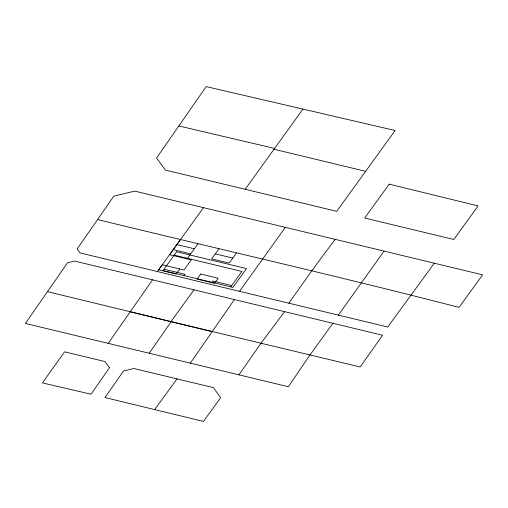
<?xml version="1.0" encoding="UTF-8"?>
<svg xmlns="http://www.w3.org/2000/svg" width="508" height="508" viewBox="0 0 508 508"><rect width="100%" height="100%" fill="white"/><g stroke="black" fill="none" stroke-linecap="round" stroke-linejoin="round"><path stroke-width="0.76" d="M190.335 363.156L234.423 299.568M97.561 219.564L77.191 248.907L80.112 252.94L387.737 327.012L434.289 263.201L482.6 274.841L459.016 307.397C338.963 276.346 218.04 248.914 97.561 219.564L113.811 196.183L134.741 191.11L434.289 263.201M149.225 353.263L171.196 321.697L360.172 366.973L382.575 335.248L74.543 261.068L67.558 262.757L25.4 323.444L108.217 343.376L152.514 279.844M108.217 343.376L238.944 374.84L260.814 343.484L284.582 311.652M288.861 303.212L312.014 270.497L335.09 239.344M285.305 227.349L239.535 291.325M338.353 315.125L384.048 251.136M245.18 189.287L302.946 109.087M230.784 286.855L241.878 271.443L174.2 255.13M157.41 271.545L203.505 207.664M180.531 239.554L169.602 254.679L191.262 259.899L183.972 269.983L162.312 264.763L158.667 269.811L176.136 274.015L179.781 268.973M187.071 258.889L197.999 243.764M184.029 275.59L184.988 274.269L164.014 269.221M218.961 248.812L211.671 258.896L229.14 263.106L236.43 253.022M211.982 282.321L212.935 281L231.737 285.528M365.633 171.329L336.721 211.328L165.392 170.078L156.61 157.994L206.184 86.601L395.129 130.505L365.633 171.329L274.009 149.25M194.005 289.827L170.955 321.647L130.27 311.76M332.95 323.285L309.823 355.181L288.353 386.74L238.944 374.84M154.654 409.594L203.479 421.399L220.612 397.758L213.436 387.648L133.833 368.49L123.501 370.992L105.029 397.574L154.654 409.594L177.006 378.885M178.854 125.959L274.599 148.444M176.886 244.596L194.354 248.806M215.316 253.854L232.785 258.064M173.247 249.638L190.71 253.848M47.485 291.656L212.179 331.66M109.474 367.684L91.034 394.221L42.45 382.892L64.611 351.828L105.029 361.563L109.474 367.684M176.632 251.765L163.062 270.542L232.95 287.376L246.52 268.599L176.632 251.765M200.743 274.022L197.098 279.063L214.566 283.274L218.211 278.232L200.743 274.022M389.185 184.156L364.693 218.046L453.828 239.497L478.104 205.918L389.185 184.156"/></g></svg>
